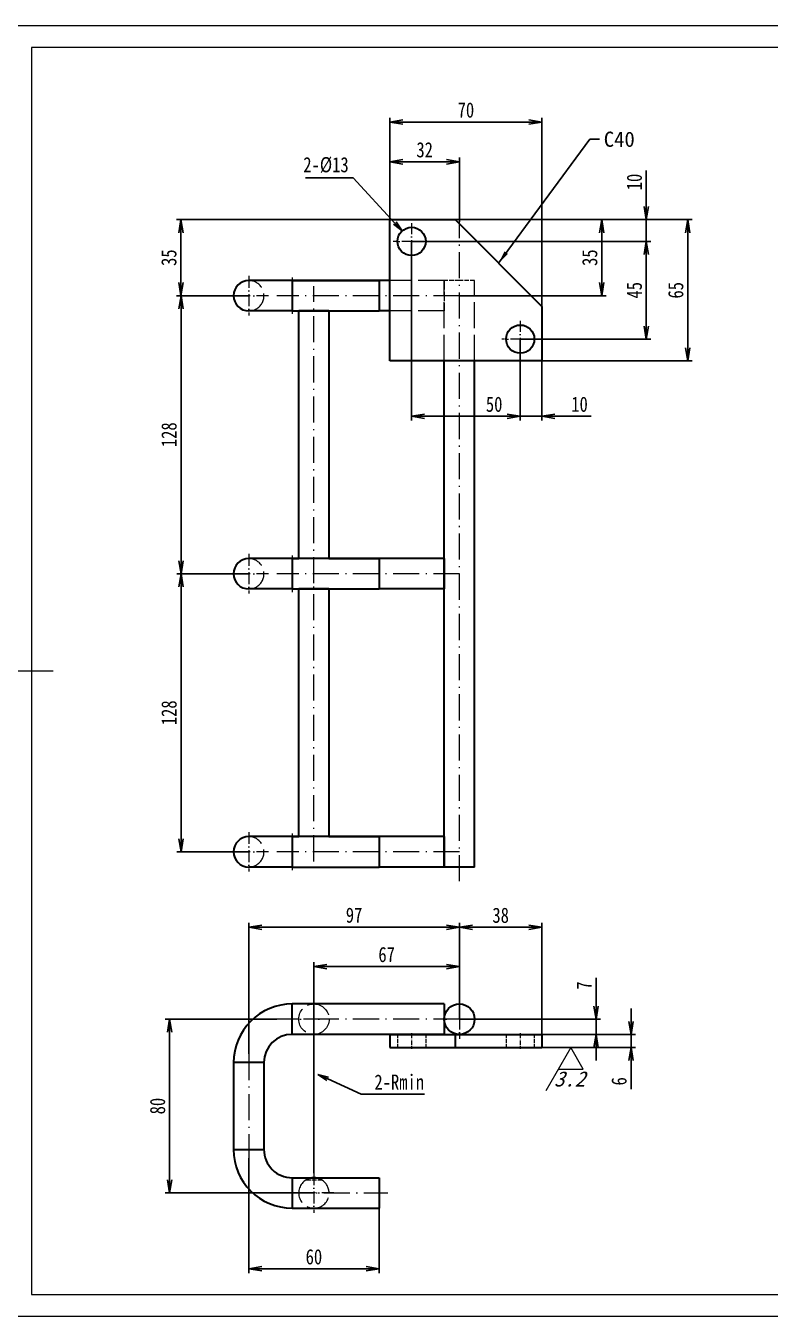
# Model space of a CAD drawing. Header units: millimetres. Extents: x -15766 to 80009, y -9701 to 15159.
# Drawn here: x -12237 to -11894, y 2838 to 3432 of the extents above; entities that cross this region are included whole.
import ezdxf
from ezdxf.enums import TextEntityAlignment as Align

# ---------------------------------------------------------------- set-up
doc = ezdxf.new("R2010")
doc.units = ezdxf.units.MM
for name, pattern in [('CENTER-HOKUTO_1', [16, 13, -1, 1, -1]), ('DASHDOT', [18.5, 12, -3, 0.5, -3]), ('DASHED', [15, 12, -3]), ('HIDDEN-HOKUTO_1', [2, 1, -1])]:
    doc.linetypes.add(name, pattern=pattern)
doc.layers.get('DEFPOINTS').update_dxf_attribs({"lineweight": 18})
for name, color, linetype, lineweight in [('AM_7', 2, 'CENTER-HOKUTO_1', 18), ('AM_HID', 1, 'HIDDEN-HOKUTO_1', 18), ('AM_VIS', 7, 'Continuous', 18), ('CDRAFT0', 7, 'Continuous', 18), ('DIM', 253, 'Continuous', 20), ('title_frame', 7, 'Continuous', 18), ('word_dim', 9, 'Continuous', 18), ('粗实线层_1', 7, 'Continuous', 15)]:
    doc.layers.add(name, color=color, linetype=linetype, lineweight=lineweight)
doc.styles.add('DIM', font='', dxfattribs={"width": 0.8})
doc.styles.get('DIM').set_extended_font_data('NSimSun')
doc.dimstyles.new('1-2', dxfattribs={"dimscale": 2, "dimtxt": 3.5, "dimasz": 3, "dimexe": 1, "dimexo": 0, "dimgap": 1, "dimtad": 1, "dimdsep": 46, "dimtxsty": 'DIM', "dimblk": 'OPEN', "dimcen": 0, "dimdle": 6, "dimclrd": 256, "dimclre": 256, "dimclrt": 3, "dimazin": 2, "dimtfac": 0.707107, "dimtmove": 0, "dimatfit": 3, "dimfxl": 0, "dimfrac": 2, "dimtolj": 1, "dimarcsym": 0})
doc.dimstyles.new('1-2$3', dxfattribs={"dimscale": 2, "dimtxt": 3.5, "dimasz": 2.5, "dimexe": 1, "dimexo": 0.625, "dimgap": 1.2, "dimtad": 1, "dimtih": 1, "dimtoh": 1, "dimdsep": 46, "dimtxsty": 'DIM', "dimblk": 'OPEN', "dimcen": 0, "dimdle": 5, "dimclrd": 256, "dimclre": 256, "dimclrt": 3, "dimazin": 2, "dimtfac": 0.5, "dimtofl": 0, "dimtmove": 0, "dimatfit": 3, "dimfxl": 0, "dimtolj": 1, "dimarcsym": 0})
doc.dimstyles.new('1-2$4', dxfattribs={"dimscale": 2, "dimtxt": 3.5, "dimasz": 2.5, "dimexe": 1, "dimexo": 0.625, "dimgap": 1, "dimtad": 1, "dimtih": 1, "dimtoh": 1, "dimdsep": 46, "dimtxsty": 'DIM', "dimblk": 'OPEN', "dimcen": 0, "dimdle": 5, "dimclrd": 256, "dimclre": 256, "dimclrt": 3, "dimazin": 2, "dimtfac": 0.5, "dimtofl": 0, "dimtmove": 0, "dimatfit": 3, "dimfxl": 0, "dimtolj": 1, "dimarcsym": 0})

# ---------------------------------------------------------------- blocks, each defined once
blk = doc.blocks.new('*X1573')
at = {"layer": 'CDRAFT0'}
for p, q in [((420, 297), (0, 297)), ((0, 0), (420, 0))]:
    blk.add_line(p, q, dxfattribs=at)
at = {"layer": '粗实线层_1'}
for p, q in [((415, 292), (25, 292)), ((25, 292), (25, 5)), ((0, 148.5), (30, 148.5)), ((25, 5), (415, 5))]:
    blk.add_line(p, q, dxfattribs=at)
blk = doc.blocks.new('_OPEN')
at = {"color": 0, "linetype": 'ByBlock', "lineweight": -2}
for p, q in [((-1, 0.166667), (0, 0)), ((-1, -0.166667), (0, 0)), ((0, 0), (-1, 0))]:
    blk.add_line(p, q, dxfattribs=at)
blk = doc.blocks.new('*D1870')
at = {"layer": 'DEFPOINTS', "color": 0, "transparency": 16777216}
for p in [(-11999.23, 2968.2), (-11999.23, 2962.2), (-11958.19, 2962.2)]:
    blk.add_point(p, dxfattribs=at)
at = {"layer": 'word_dim', "linetype": 'Continuous', "lineweight": -2, "transparency": 16777216}
for p, q in [((-11958.19, 2974.2), (-11958.19, 2980.2)), ((-11999.23, 2968.2), (-11956.19, 2968.2)), ((-11958.19, 2968.2), (-11958.19, 2962.2)), ((-11999.23, 2962.2), (-11956.19, 2962.2)), ((-11958.19, 2956.2), (-11958.19, 2943))]:
    blk.add_line(p, q, dxfattribs=at)
at = {"layer": 'word_dim', "lineweight": -2, "transparency": 16777216, "xscale": 6, "yscale": 6, "zscale": 6}
for p, rotation in [((-11958.19, 2968.2), 270), ((-11958.19, 2962.2), 90)]:
    blk.add_blockref('_OPEN', p, dxfattribs=dict(at, rotation=rotation))
at = {"layer": 'word_dim', "color": 3, "transparency": 16777216, "insert": (-11963.69, 2946.6), "char_height": 7, "attachment_point": 5, "rotation": 90, "style": 'DIM'}
blk.add_mtext('\\A1;6', dxfattribs=at)
blk = doc.blocks.new('*D1871')
at = {"layer": 'DEFPOINTS', "color": 0, "transparency": 16777216}
for p in [(-12037.23, 2975.2), (-11974.31, 2975.2), (-11999.23, 2968.2)]:
    blk.add_point(p, dxfattribs=at)
at = {"layer": 'word_dim', "linetype": 'Continuous', "lineweight": -2, "transparency": 16777216}
for p, q in [((-11974.31, 2981.2), (-11974.31, 2994.22)), ((-12037.23, 2975.2), (-11972.31, 2975.2)), ((-11974.31, 2968.2), (-11974.31, 2975.2)), ((-11999.23, 2968.2), (-11972.31, 2968.2)), ((-11974.31, 2962.2), (-11974.31, 2956.2))]:
    blk.add_line(p, q, dxfattribs=at)
at = {"layer": 'word_dim', "lineweight": -2, "transparency": 16777216, "xscale": 6, "yscale": 6, "zscale": 6}
for p, rotation in [((-11974.31, 2975.2), 270), ((-11974.31, 2968.2), 90)]:
    blk.add_blockref('_OPEN', p, dxfattribs=dict(at, rotation=rotation))
at = {"layer": 'word_dim', "color": 3, "transparency": 16777216, "insert": (-11979.81, 2990.71), "char_height": 7, "attachment_point": 5, "rotation": 90, "style": 'DIM'}
blk.add_mtext('\\A1;7', dxfattribs=at)
blk = doc.blocks.new('*D1872')
at = {"layer": 'DEFPOINTS', "color": 0, "transparency": 16777216}
for p in [(-11999.23, 3017.5), (-12037.23, 2975.2), (-11999.23, 2968.2)]:
    blk.add_point(p, dxfattribs=at)
at = {"layer": 'word_dim', "linetype": 'Continuous', "lineweight": -2, "transparency": 16777216}
for p, q in [((-12037.23, 2975.2), (-12037.23, 3019.5)), ((-11999.23, 2968.2), (-11999.23, 3019.5)), ((-12031.23, 3017.5), (-12005.23, 3017.5))]:
    blk.add_line(p, q, dxfattribs=at)
at = {"layer": 'word_dim', "lineweight": -2, "transparency": 16777216, "xscale": 6, "yscale": 6, "zscale": 6, "rotation": 180}
blk.add_blockref('_OPEN', (-12037.23, 3017.5), dxfattribs=at)
at = {"layer": 'word_dim', "lineweight": -2, "transparency": 16777216, "xscale": 6, "yscale": 6, "zscale": 6}
blk.add_blockref('_OPEN', (-11999.23, 3017.5), dxfattribs=at)
at = {"layer": 'word_dim', "color": 3, "transparency": 16777216, "insert": (-12018.23, 3023), "char_height": 7, "attachment_point": 5, "style": 'DIM'}
blk.add_mtext('\\A1;38', dxfattribs=at)
blk = doc.blocks.new('*D1873')
at = {"layer": 'DEFPOINTS', "color": 0, "transparency": 16777216}
for p in [(-12104.23, 2999.42), (-12037.23, 2975.2), (-12104.23, 2904.3)]:
    blk.add_point(p, dxfattribs=at)
at = {"layer": 'word_dim', "linetype": 'Continuous', "lineweight": -2, "transparency": 16777216}
for p, q in [((-12104.23, 2904.3), (-12104.23, 3001.42)), ((-12037.23, 2975.2), (-12037.23, 3001.42)), ((-12043.23, 2999.42), (-12098.23, 2999.42))]:
    blk.add_line(p, q, dxfattribs=at)
at = {"layer": 'word_dim', "lineweight": -2, "transparency": 16777216, "xscale": 6, "yscale": 6, "zscale": 6, "rotation": 180}
blk.add_blockref('_OPEN', (-12104.23, 2999.42), dxfattribs=at)
at = {"layer": 'word_dim', "lineweight": -2, "transparency": 16777216, "xscale": 6, "yscale": 6, "zscale": 6}
blk.add_blockref('_OPEN', (-12037.23, 2999.42), dxfattribs=at)
at = {"layer": 'word_dim', "color": 3, "transparency": 16777216, "insert": (-12070.73, 3004.92), "char_height": 7, "attachment_point": 5, "style": 'DIM'}
blk.add_mtext('\\A1;67', dxfattribs=at)
blk = doc.blocks.new('*D1874')
at = {"layer": 'DEFPOINTS', "color": 0, "transparency": 16777216}
for p in [(-12134.23, 3017.56), (-12037.23, 2982.2), (-12134.23, 2959.2)]:
    blk.add_point(p, dxfattribs=at)
at = {"layer": 'word_dim', "linetype": 'Continuous', "lineweight": -2, "transparency": 16777216}
for p, q in [((-12134.23, 2959.2), (-12134.23, 3019.56)), ((-12043.23, 3017.56), (-12128.23, 3017.56)), ((-12037.23, 2982.2), (-12037.23, 3019.56))]:
    blk.add_line(p, q, dxfattribs=at)
at = {"layer": 'word_dim', "lineweight": -2, "transparency": 16777216, "xscale": 6, "yscale": 6, "zscale": 6, "rotation": 180}
blk.add_blockref('_OPEN', (-12134.23, 3017.56), dxfattribs=at)
at = {"layer": 'word_dim', "lineweight": -2, "transparency": 16777216, "xscale": 6, "yscale": 6, "zscale": 6}
blk.add_blockref('_OPEN', (-12037.23, 3017.56), dxfattribs=at)
at = {"layer": 'word_dim', "color": 3, "transparency": 16777216, "insert": (-12085.73, 3023.06), "char_height": 7, "attachment_point": 5, "style": 'DIM'}
blk.add_mtext('\\A1;97', dxfattribs=at)
blk = doc.blocks.new('*D1875')
at = {"layer": 'DEFPOINTS', "color": 0, "transparency": 16777216}
for p in [(-12121.23, 2975.2), (-12170.7, 2895.2), (-12104.23, 2895.2)]:
    blk.add_point(p, dxfattribs=at)
at = {"layer": 'word_dim', "linetype": 'Continuous', "lineweight": -2, "transparency": 16777216}
for p, q in [((-12121.23, 2975.2), (-12172.7, 2975.2)), ((-12170.7, 2969.2), (-12170.7, 2901.2)), ((-12104.23, 2895.2), (-12172.7, 2895.2))]:
    blk.add_line(p, q, dxfattribs=at)
at = {"layer": 'word_dim', "lineweight": -2, "transparency": 16777216, "xscale": 6, "yscale": 6, "zscale": 6}
for p, rotation in [((-12170.7, 2975.2), 90), ((-12170.7, 2895.2), 270)]:
    blk.add_blockref('_OPEN', p, dxfattribs=dict(at, rotation=rotation))
at = {"layer": 'word_dim', "color": 3, "transparency": 16777216, "insert": (-12176.2, 2935.2), "char_height": 7, "attachment_point": 5, "rotation": 90, "style": 'DIM'}
blk.add_mtext('\\A1;80', dxfattribs=at)
blk = doc.blocks.new('*D1876')
at = {"layer": 'DEFPOINTS', "color": 0, "transparency": 16777216}
for p in [(-12134.23, 2911.2), (-12074.23, 2895.2), (-12134.23, 2860.3)]:
    blk.add_point(p, dxfattribs=at)
at = {"layer": 'word_dim', "linetype": 'Continuous', "lineweight": -2, "transparency": 16777216}
for p, q in [((-12134.23, 2911.2), (-12134.23, 2858.3)), ((-12074.23, 2895.2), (-12074.23, 2858.3)), ((-12080.23, 2860.3), (-12128.23, 2860.3))]:
    blk.add_line(p, q, dxfattribs=at)
at = {"layer": 'word_dim', "lineweight": -2, "transparency": 16777216, "xscale": 6, "yscale": 6, "zscale": 6, "rotation": 180}
blk.add_blockref('_OPEN', (-12134.23, 2860.3), dxfattribs=at)
at = {"layer": 'word_dim', "lineweight": -2, "transparency": 16777216, "xscale": 6, "yscale": 6, "zscale": 6}
blk.add_blockref('_OPEN', (-12074.23, 2860.3), dxfattribs=at)
at = {"layer": 'word_dim', "color": 3, "transparency": 16777216, "insert": (-12104.23, 2865.8), "char_height": 7, "attachment_point": 5, "style": 'DIM'}
blk.add_mtext('\\A1;60', dxfattribs=at)
blk = doc.blocks.new('*D1877')
at = {"layer": 'DEFPOINTS', "color": 0, "transparency": 16777216}
for p in [(-12114.23, 2955.2), (-12102.41, 2949.81)]:
    blk.add_point(p, dxfattribs=at)
at = {"layer": 'word_dim', "linetype": 'Continuous', "lineweight": -2, "transparency": 16777216}
for p, q in [((-12082.51, 2940.74), (-12097.86, 2947.74)), ((-12053.33, 2940.74), (-12082.51, 2940.74))]:
    blk.add_line(p, q, dxfattribs=at)
at = {"layer": 'word_dim', "lineweight": -2, "transparency": 16777216, "xscale": 5, "yscale": 5, "zscale": 5, "rotation": 155.4894292306778}
blk.add_blockref('_OPEN', (-12102.41, 2949.81), dxfattribs=at)
at = {"layer": 'word_dim', "color": 3, "transparency": 16777216, "insert": (-12064.95, 2946.24), "char_height": 7, "attachment_point": 5, "style": 'DIM'}
blk.add_mtext('\\A1;2-Rmin', dxfattribs=at)
blk = doc.blocks.new('*D1878')
at = {"layer": 'DEFPOINTS', "color": 0, "transparency": 16777216}
for p in [(-12165.49, 3343.25), (-12069.23, 3343.25), (-12134.23, 3308.25)]:
    blk.add_point(p, dxfattribs=at)
at = {"layer": 'word_dim', "linetype": 'Continuous', "lineweight": -2, "transparency": 16777216}
for p, q in [((-12069.23, 3343.25), (-12167.49, 3343.25)), ((-12165.49, 3314.25), (-12165.49, 3337.25)), ((-12134.23, 3308.25), (-12167.49, 3308.25))]:
    blk.add_line(p, q, dxfattribs=at)
at = {"layer": 'word_dim', "lineweight": -2, "transparency": 16777216, "xscale": 6, "yscale": 6, "zscale": 6}
for p, rotation in [((-12165.49, 3343.25), 90), ((-12165.49, 3308.25), 270)]:
    blk.add_blockref('_OPEN', p, dxfattribs=dict(at, rotation=rotation))
at = {"layer": 'word_dim', "color": 3, "transparency": 16777216, "insert": (-12170.99, 3325.75), "char_height": 7, "attachment_point": 5, "rotation": 90, "style": 'DIM'}
blk.add_mtext('\\A1;35', dxfattribs=at)
blk = doc.blocks.new('*D1879')
at = {"layer": 'DEFPOINTS', "color": 0, "transparency": 16777216}
for p in [(-12134.23, 3308.25), (-12165.43, 3180.25), (-12134.23, 3180.25)]:
    blk.add_point(p, dxfattribs=at)
at = {"layer": 'word_dim', "linetype": 'Continuous', "lineweight": -2, "transparency": 16777216}
for p, q in [((-12134.23, 3308.25), (-12167.43, 3308.25)), ((-12165.43, 3302.25), (-12165.43, 3186.25)), ((-12134.23, 3180.25), (-12167.43, 3180.25))]:
    blk.add_line(p, q, dxfattribs=at)
at = {"layer": 'word_dim', "lineweight": -2, "transparency": 16777216, "xscale": 6, "yscale": 6, "zscale": 6}
for p, rotation in [((-12165.43, 3308.25), 90), ((-12165.43, 3180.25), 270)]:
    blk.add_blockref('_OPEN', p, dxfattribs=dict(at, rotation=rotation))
at = {"layer": 'word_dim', "color": 3, "transparency": 16777216, "insert": (-12170.93, 3244.25), "char_height": 7, "attachment_point": 5, "rotation": 90, "style": 'DIM'}
blk.add_mtext('\\A1;128', dxfattribs=at)
blk = doc.blocks.new('*D1880')
at = {"layer": 'DEFPOINTS', "color": 0, "transparency": 16777216}
for p in [(-12134.23, 3180.25), (-12165.43, 3052.25), (-12134.23, 3052.25)]:
    blk.add_point(p, dxfattribs=at)
at = {"layer": 'word_dim', "linetype": 'Continuous', "lineweight": -2, "transparency": 16777216}
for p, q in [((-12134.23, 3180.25), (-12167.43, 3180.25)), ((-12165.43, 3174.25), (-12165.43, 3058.25)), ((-12134.23, 3052.25), (-12167.43, 3052.25))]:
    blk.add_line(p, q, dxfattribs=at)
at = {"layer": 'word_dim', "lineweight": -2, "transparency": 16777216, "xscale": 6, "yscale": 6, "zscale": 6}
for p, rotation in [((-12165.43, 3180.25), 90), ((-12165.43, 3052.25), 270)]:
    blk.add_blockref('_OPEN', p, dxfattribs=dict(at, rotation=rotation))
at = {"layer": 'word_dim', "color": 3, "transparency": 16777216, "insert": (-12170.93, 3116.25), "char_height": 7, "attachment_point": 5, "rotation": 90, "style": 'DIM'}
blk.add_mtext('\\A1;128', dxfattribs=at)
blk = doc.blocks.new('*D1881')
at = {"layer": 'DEFPOINTS', "color": 0, "transparency": 16777216}
for p in [(-12039.23, 3343.25), (-11971.68, 3343.25), (-12037.23, 3308.25)]:
    blk.add_point(p, dxfattribs=at)
at = {"layer": 'word_dim', "linetype": 'Continuous', "lineweight": -2, "transparency": 16777216}
for p, q in [((-12039.23, 3343.25), (-11969.68, 3343.25)), ((-11971.68, 3314.25), (-11971.68, 3337.25)), ((-12037.23, 3308.25), (-11969.68, 3308.25))]:
    blk.add_line(p, q, dxfattribs=at)
at = {"layer": 'word_dim', "lineweight": -2, "transparency": 16777216, "xscale": 6, "yscale": 6, "zscale": 6}
for p, rotation in [((-11971.68, 3343.25), 90), ((-11971.68, 3308.25), 270)]:
    blk.add_blockref('_OPEN', p, dxfattribs=dict(at, rotation=rotation))
at = {"layer": 'word_dim', "color": 3, "transparency": 16777216, "insert": (-11977.18, 3325.75), "char_height": 7, "attachment_point": 5, "rotation": 90, "style": 'DIM'}
blk.add_mtext('\\A1;35', dxfattribs=at)
blk = doc.blocks.new('*D1882')
at = {"layer": 'DEFPOINTS', "color": 0, "transparency": 16777216}
for p in [(-12039.23, 3343.25), (-11932.08, 3343.25), (-11999.23, 3278.25)]:
    blk.add_point(p, dxfattribs=at)
at = {"layer": 'word_dim', "linetype": 'Continuous', "lineweight": -2, "transparency": 16777216}
for p, q in [((-12039.23, 3343.25), (-11930.08, 3343.25)), ((-11932.08, 3284.25), (-11932.08, 3337.25)), ((-11999.23, 3278.25), (-11930.08, 3278.25))]:
    blk.add_line(p, q, dxfattribs=at)
at = {"layer": 'word_dim', "lineweight": -2, "transparency": 16777216, "xscale": 6, "yscale": 6, "zscale": 6}
for p, rotation in [((-11932.08, 3343.25), 90), ((-11932.08, 3278.25), 270)]:
    blk.add_blockref('_OPEN', p, dxfattribs=dict(at, rotation=rotation))
at = {"layer": 'word_dim', "color": 3, "transparency": 16777216, "insert": (-11937.58, 3310.75), "char_height": 7, "attachment_point": 5, "rotation": 90, "style": 'DIM'}
blk.add_mtext('\\A1;65', dxfattribs=at)
blk = doc.blocks.new('*D1883')
at = {"layer": 'DEFPOINTS', "color": 0, "transparency": 16777216}
for p in [(-12069.23, 3369.87), (-12069.23, 3343.25), (-12037.23, 3342.25)]:
    blk.add_point(p, dxfattribs=at)
at = {"layer": 'word_dim', "linetype": 'Continuous', "lineweight": -2, "transparency": 16777216}
for p, q in [((-12069.23, 3343.25), (-12069.23, 3371.87)), ((-12043.23, 3369.87), (-12063.23, 3369.87)), ((-12037.23, 3342.25), (-12037.23, 3371.87))]:
    blk.add_line(p, q, dxfattribs=at)
at = {"layer": 'word_dim', "lineweight": -2, "transparency": 16777216, "xscale": 6, "yscale": 6, "zscale": 6, "rotation": 180}
blk.add_blockref('_OPEN', (-12069.23, 3369.87), dxfattribs=at)
at = {"layer": 'word_dim', "lineweight": -2, "transparency": 16777216, "xscale": 6, "yscale": 6, "zscale": 6}
blk.add_blockref('_OPEN', (-12037.23, 3369.87), dxfattribs=at)
at = {"layer": 'word_dim', "color": 3, "transparency": 16777216, "insert": (-12053.23, 3375.37), "char_height": 7, "attachment_point": 5, "style": 'DIM'}
blk.add_mtext('\\A1;32', dxfattribs=at)
blk = doc.blocks.new('*D1884')
at = {"layer": 'DEFPOINTS', "color": 0, "transparency": 16777216}
for p in [(-12069.23, 3388.18), (-12069.23, 3343.25), (-11999.23, 3303.25)]:
    blk.add_point(p, dxfattribs=at)
at = {"layer": 'word_dim', "linetype": 'Continuous', "lineweight": -2, "transparency": 16777216}
for p, q in [((-12069.23, 3343.25), (-12069.23, 3390.18)), ((-12005.23, 3388.18), (-12063.23, 3388.18)), ((-11999.23, 3303.25), (-11999.23, 3390.18))]:
    blk.add_line(p, q, dxfattribs=at)
at = {"layer": 'word_dim', "lineweight": -2, "transparency": 16777216, "xscale": 6, "yscale": 6, "zscale": 6, "rotation": 180}
blk.add_blockref('_OPEN', (-12069.23, 3388.18), dxfattribs=at)
at = {"layer": 'word_dim', "lineweight": -2, "transparency": 16777216, "xscale": 6, "yscale": 6, "zscale": 6}
blk.add_blockref('_OPEN', (-11999.23, 3388.18), dxfattribs=at)
at = {"layer": 'word_dim', "color": 3, "transparency": 16777216, "insert": (-12034.23, 3393.68), "char_height": 7, "attachment_point": 5, "style": 'DIM'}
blk.add_mtext('\\A1;70', dxfattribs=at)
blk = doc.blocks.new('*D1885')
at = {"layer": 'DEFPOINTS', "color": 0, "transparency": 16777216}
for p in [(-12039.23, 3343.25), (-11951.15, 3343.25), (-12059.23, 3333.25)]:
    blk.add_point(p, dxfattribs=at)
at = {"layer": 'word_dim', "linetype": 'Continuous', "lineweight": -2, "transparency": 16777216}
for p, q in [((-11951.15, 3349.25), (-11951.15, 3365.91)), ((-12039.23, 3343.25), (-11949.15, 3343.25)), ((-11951.15, 3333.25), (-11951.15, 3343.25)), ((-12059.23, 3333.25), (-11949.15, 3333.25)), ((-11951.15, 3327.25), (-11951.15, 3321.25))]:
    blk.add_line(p, q, dxfattribs=at)
at = {"layer": 'word_dim', "lineweight": -2, "transparency": 16777216, "xscale": 6, "yscale": 6, "zscale": 6}
for p, rotation in [((-11951.15, 3343.25), 270), ((-11951.15, 3333.25), 90)]:
    blk.add_blockref('_OPEN', p, dxfattribs=dict(at, rotation=rotation))
at = {"layer": 'word_dim', "color": 3, "transparency": 16777216, "insert": (-11956.65, 3360.58), "char_height": 7, "attachment_point": 5, "rotation": 90, "style": 'DIM'}
blk.add_mtext('\\A1;10', dxfattribs=at)
blk = doc.blocks.new('*D1886')
at = {"layer": 'DEFPOINTS', "color": 0, "transparency": 16777216}
for p in [(-12059.23, 3333.25), (-12009.23, 3288.25), (-11951.15, 3288.25)]:
    blk.add_point(p, dxfattribs=at)
at = {"layer": 'word_dim', "linetype": 'Continuous', "lineweight": -2, "transparency": 16777216}
for p, q in [((-12059.23, 3333.25), (-11949.15, 3333.25)), ((-11951.15, 3327.25), (-11951.15, 3294.25)), ((-12009.23, 3288.25), (-11949.15, 3288.25))]:
    blk.add_line(p, q, dxfattribs=at)
at = {"layer": 'word_dim', "lineweight": -2, "transparency": 16777216, "xscale": 6, "yscale": 6, "zscale": 6}
for p, rotation in [((-11951.15, 3333.25), 90), ((-11951.15, 3288.25), 270)]:
    blk.add_blockref('_OPEN', p, dxfattribs=dict(at, rotation=rotation))
at = {"layer": 'word_dim', "color": 3, "transparency": 16777216, "insert": (-11956.65, 3310.75), "char_height": 7, "attachment_point": 5, "rotation": 90, "style": 'DIM'}
blk.add_mtext('\\A1;45', dxfattribs=at)
blk = doc.blocks.new('*D1887')
at = {"layer": 'DEFPOINTS', "color": 0, "transparency": 16777216}
for p in [(-12009.23, 3288.25), (-11999.23, 3278.25), (-11999.23, 3252.74)]:
    blk.add_point(p, dxfattribs=at)
at = {"layer": 'word_dim', "linetype": 'Continuous', "lineweight": -2, "transparency": 16777216}
for p, q in [((-12009.23, 3288.25), (-12009.23, 3250.74)), ((-11999.23, 3278.25), (-11999.23, 3250.74)), ((-12015.23, 3252.74), (-12021.23, 3252.74)), ((-12009.23, 3252.74), (-11999.23, 3252.74)), ((-11993.23, 3252.74), (-11976.58, 3252.74))]:
    blk.add_line(p, q, dxfattribs=at)
at = {"layer": 'word_dim', "lineweight": -2, "transparency": 16777216, "xscale": 6, "yscale": 6, "zscale": 6}
blk.add_blockref('_OPEN', (-12009.23, 3252.74), dxfattribs=at)
at = {"layer": 'word_dim', "lineweight": -2, "transparency": 16777216, "xscale": 6, "yscale": 6, "zscale": 6, "rotation": 180}
blk.add_blockref('_OPEN', (-11999.23, 3252.74), dxfattribs=at)
at = {"layer": 'word_dim', "color": 3, "transparency": 16777216, "insert": (-11981.91, 3258.24), "char_height": 7, "attachment_point": 5, "style": 'DIM'}
blk.add_mtext('\\A1;10', dxfattribs=at)
blk = doc.blocks.new('*D1888')
at = {"layer": 'DEFPOINTS', "color": 0, "transparency": 16777216}
for p in [(-12059.23, 3333.25), (-12009.23, 3288.25), (-12059.23, 3252.74)]:
    blk.add_point(p, dxfattribs=at)
at = {"layer": 'word_dim', "linetype": 'Continuous', "lineweight": -2, "transparency": 16777216}
for p, q in [((-12059.23, 3333.25), (-12059.23, 3250.74)), ((-12009.23, 3288.25), (-12009.23, 3250.74)), ((-12015.23, 3252.74), (-12053.23, 3252.74))]:
    blk.add_line(p, q, dxfattribs=at)
at = {"layer": 'word_dim', "lineweight": -2, "transparency": 16777216, "xscale": 6, "yscale": 6, "zscale": 6, "rotation": 180}
blk.add_blockref('_OPEN', (-12059.23, 3252.74), dxfattribs=at)
at = {"layer": 'word_dim', "lineweight": -2, "transparency": 16777216, "xscale": 6, "yscale": 6, "zscale": 6}
blk.add_blockref('_OPEN', (-12009.23, 3252.74), dxfattribs=at)
at = {"layer": 'word_dim', "color": 3, "transparency": 16777216, "insert": (-12021.23, 3258.24), "char_height": 7, "attachment_point": 5, "style": 'DIM'}
blk.add_mtext('\\A1;50', dxfattribs=at)
blk = doc.blocks.new('*D1889')
at = {"layer": 'DEFPOINTS', "color": 0, "transparency": 16777216}
for p in [(-12063.64, 3338.03), (-12054.83, 3328.47)]:
    blk.add_point(p, dxfattribs=at)
at = {"layer": 'word_dim', "linetype": 'Continuous', "lineweight": -2, "transparency": 16777216}
for p, q in [((-12108.17, 3362.5), (-12086.19, 3362.5)), ((-12086.19, 3362.5), (-12067.03, 3341.71))]:
    blk.add_line(p, q, dxfattribs=at)
at = {"layer": 'word_dim', "lineweight": -2, "transparency": 16777216, "xscale": 5, "yscale": 5, "zscale": 5, "rotation": 312.6681327434044}
blk.add_blockref('_OPEN', (-12063.64, 3338.03), dxfattribs=at)
at = {"layer": 'word_dim', "color": 3, "transparency": 16777216, "insert": (-12098.67, 3368.4), "char_height": 7, "attachment_point": 5, "style": 'DIM'}
blk.add_mtext('\\A1;2-%%c13', dxfattribs=at)
blk = doc.blocks.new('FINISHER_BL')
at = {"layer": 'DIM'}
for p, q in [((0, 0), (-5.77, -10)), ((2.89, -5), (0, 0)), ((-2.89, -5), (2.89, -5))]:
    blk.add_line(p, q, dxfattribs=at)
at = {"layer": 'DIM', "color": 2, "style": 'DIM', "oblique": 20}
blk.add_attdef('0.0', text='', height=3.5, dxfattribs=at).set_placement((-3.89, -5.5), align=Align.TOP_LEFT)

msp = doc.modelspace()

# ---------------------------------------------------------------- linework, layer by layer
at = {"layer": 'AM_7', "color": 2, "linetype": 'DASHDOT', "lineweight": 13, "ltscale": 0.422501}
for p, q in [((-12059.234, 3341.70086), (-12059.234, 3324.80084)), ((-12009.234, 3296.70086), (-12009.234, 3279.80084))]:
    msp.add_line(p, q, dxfattribs=at)
at = {"layer": 'AM_7', "color": 2, "linetype": 'DASHDOT', "lineweight": 13}
for p, q in [((-12037.234, 3038.7505), (-12037.234, 3342.25085)), ((-12104.234, 3175.85083), (-12104.234, 3312.65087)), ((-12037.234, 3308.25085), (-12121.234, 3308.25085)), ((-12104.234, 3047.85083), (-12104.234, 3184.65087)), ((-12037.234, 3180.25085), (-12121.23449, 3180.25085)), ((-12037.234, 3052.25085), (-12121.23449, 3052.25085)), ((-12037.234, 2975.20408), (-12121.23449, 2975.20408)), ((-12134.234, 2959.20415), (-12134.234, 2911.20353)), ((-12118.234, 2895.20408), (-12070.234, 2895.20408))]:
    msp.add_line(p, q, dxfattribs=at)
at = {"layer": 'AM_7', "color": 2, "linetype": 'DASHDOT', "lineweight": 13, "ltscale": 0.42251}
for p, q in [((-12050.7838, 3333.25085), (-12067.6842, 3333.25085)), ((-12000.7838, 3288.25085), (-12017.6842, 3288.25085))]:
    msp.add_line(p, q, dxfattribs=at)
at = {"layer": 'AM_7', "color": 2, "linetype": 'DASHDOT', "lineweight": 13, "ltscale": 0.454999}
for p, q in [((-12134.234, 3317.35083), (-12134.234, 3299.15087)), ((-12134.234, 3189.35083), (-12134.234, 3171.15087)), ((-12134.234, 3061.35083), (-12134.234, 3043.15087)), ((-12104.234, 2984.30406), (-12104.234, 2966.10411)), ((-12037.234, 2984.30406), (-12037.234, 2966.10411)), ((-12104.234, 2904.30406), (-12104.234, 2886.10411))]:
    msp.add_line(p, q, dxfattribs=at)
at = {"layer": 'AM_7', "color": 2, "linetype": 'DASHDOT', "lineweight": 13, "ltscale": 0.420015}
msp.add_line((-12114.234, 3316.65087), (-12114.234, 3299.85028), dxfattribs=at)
at = {"layer": 'AM_7', "color": 2, "linetype": 'DASHDOT', "lineweight": 13, "ltscale": 0.455005}
for p, q in [((-12125.1339, 3308.25085), (-12143.3341, 3308.25085)), ((-12125.1339, 3180.25085), (-12143.3341, 3180.25085)), ((-12125.1339, 3052.25085), (-12143.3341, 3052.25085)), ((-12095.1339, 2975.20408), (-12113.3341, 2975.20408)), ((-12028.1339, 2975.20408), (-12046.3341, 2975.20408)), ((-12095.1339, 2895.20408), (-12113.3341, 2895.20408))]:
    msp.add_line(p, q, dxfattribs=at)
at = {"layer": 'AM_7', "color": 2, "linetype": 'DASHDOT', "lineweight": 13, "ltscale": 0.420013}
for p, q in [((-12114.234, 3188.65087), (-12114.234, 3171.85034)), ((-12114.234, 3060.65087), (-12114.234, 3043.85034))]:
    msp.add_line(p, q, dxfattribs=at)
at = {"layer": 'AM_7', "color": 2, "linetype": 'DASHDOT', "lineweight": 13, "ltscale": 0.180014}
for p, q in [((-12059.234, 2968.80412), (-12059.234, 2961.60356)), ((-12009.234, 2968.80412), (-12009.234, 2961.60356))]:
    msp.add_line(p, q, dxfattribs=at)
at = {"layer": 'AM_HID', "color": 1, "linetype": 'DASHED', "lineweight": 13, "ltscale": 0.175}
for p, q in [((-12114.234, 3308.25085), (-12114.234, 3315.25085)), ((-12114.234, 3308.25085), (-12114.234, 3315.25085)), ((-12114.234, 3315.25085), (-12114.234, 3308.25085)), ((-12037.234, 3315.25085), (-12044.234, 3315.25085)), ((-12030.234, 3315.25085), (-12037.234, 3315.25085)), ((-12114.234, 3301.25085), (-12114.234, 3308.25085)), ((-12114.234, 3301.25085), (-12114.234, 3308.25085)), ((-12114.234, 3308.25085), (-12114.234, 3301.25085)), ((-12114.234, 3180.25085), (-12114.234, 3187.25085)), ((-12114.234, 3180.25085), (-12114.234, 3187.25085)), ((-12114.234, 3187.25085), (-12114.234, 3180.25085)), ((-12114.234, 3173.25085), (-12114.234, 3180.25085)), ((-12114.234, 3173.25085), (-12114.234, 3180.25085)), ((-12114.234, 3180.25085), (-12114.234, 3173.25085)), ((-12114.234, 3059.25085), (-12114.234, 3052.25085)), ((-12114.234, 3059.25085), (-12114.234, 3052.25085)), ((-12114.234, 3059.25085), (-12114.234, 3052.25085)), ((-12114.234, 3052.25085), (-12114.234, 3045.25085)), ((-12114.234, 3052.25085), (-12114.234, 3045.25085)), ((-12114.234, 3052.25085), (-12114.234, 3045.25085)), ((-12114.234, 2982.20408), (-12114.234, 2975.20408)), ((-12114.234, 2982.20408), (-12114.234, 2975.20408)), ((-12114.234, 2975.20408), (-12114.234, 2982.20408)), ((-12114.234, 2975.20408), (-12114.234, 2982.20408)), ((-12114.234, 2975.20408), (-12114.234, 2982.20408)), ((-12114.234, 2975.20408), (-12114.234, 2968.20408)), ((-12114.234, 2975.20408), (-12114.234, 2968.20408)), ((-12114.234, 2968.20408), (-12114.234, 2975.20408)), ((-12114.234, 2968.20408), (-12114.234, 2975.20408)), ((-12114.234, 2968.20408), (-12114.234, 2975.20408)), ((-12134.234, 2955.20408), (-12141.234, 2955.20408)), ((-12134.234, 2955.20408), (-12141.234, 2955.20408)), ((-12134.234, 2955.20408), (-12141.234, 2955.20408)), ((-12134.234, 2955.20408), (-12141.234, 2955.20408)), ((-12134.234, 2955.20408), (-12141.234, 2955.20408)), ((-12127.234, 2955.20408), (-12134.234, 2955.20408)), ((-12127.234, 2955.20408), (-12134.234, 2955.20408)), ((-12127.234, 2955.20408), (-12134.234, 2955.20408)), ((-12127.234, 2955.20408), (-12134.234, 2955.20408)), ((-12127.234, 2955.20408), (-12134.234, 2955.20408)), ((-12141.234, 2915.20408), (-12134.234, 2915.20408)), ((-12141.234, 2915.20408), (-12134.234, 2915.20408)), ((-12141.234, 2915.20408), (-12134.234, 2915.20408)), ((-12141.234, 2915.20408), (-12134.234, 2915.20408)), ((-12141.234, 2915.20408), (-12134.234, 2915.20408)), ((-12134.234, 2915.20408), (-12127.234, 2915.20408)), ((-12134.234, 2915.20408), (-12127.234, 2915.20408)), ((-12134.234, 2915.20408), (-12127.234, 2915.20408)), ((-12134.234, 2915.20408), (-12127.234, 2915.20408)), ((-12134.234, 2915.20408), (-12127.234, 2915.20408)), ((-12114.234, 2902.20408), (-12114.234, 2895.20408)), ((-12114.234, 2902.20408), (-12114.234, 2895.20408)), ((-12114.234, 2902.20408), (-12114.234, 2895.20408)), ((-12114.234, 2902.20408), (-12114.234, 2895.20408)), ((-12114.234, 2902.20408), (-12114.234, 2895.20408)), ((-12114.234, 2895.20408), (-12114.234, 2888.20408)), ((-12114.234, 2895.20408), (-12114.234, 2888.20408)), ((-12114.234, 2895.20408), (-12114.234, 2888.20408)), ((-12114.234, 2895.20408), (-12114.234, 2888.20408)), ((-12114.234, 2895.20408), (-12114.234, 2888.20408))]:
    msp.add_line(p, q, dxfattribs=at)
at = {"layer": 'AM_HID', "color": 1, "linetype": 'DASHED', "lineweight": 13}
for p, q in [((-12044.234, 3315.25085), (-12069.234, 3315.25085)), ((-12044.234, 3278.25085), (-12044.234, 3315.25085)), ((-12030.234, 3278.25085), (-12030.234, 3315.25085)), ((-12114.234, 3301.25085), (-12134.234, 3301.25085)), ((-12111.234, 3187.25085), (-12111.234, 3301.25085)), ((-12074.234, 3301.25085), (-12097.234, 3301.25085)), ((-12044.234, 3301.25085), (-12069.234, 3301.25085)), ((-12114.234, 3173.25085), (-12134.234, 3173.25085)), ((-12111.234, 3059.25085), (-12111.234, 3173.25085)), ((-12074.234, 3173.25085), (-12097.234, 3173.25085)), ((-12114.234, 3045.25085), (-12134.234, 3045.25085)), ((-12074.234, 3045.25085), (-12114.234, 3045.25085)), ((-12044.234, 2968.20408), (-12114.234, 2968.20408)), ((-12044.234, 2968.20408), (-12114.234, 2968.20408)), ((-12127.234, 2955.20408), (-12127.234, 2915.20408)), ((-12127.234, 2955.20408), (-12127.234, 2915.20408)), ((-12114.234, 2888.20408), (-12074.234, 2888.20408)), ((-12114.234, 2888.20408), (-12074.234, 2888.20408))]:
    msp.add_line(p, q, dxfattribs=at)
at = {"layer": 'AM_HID', "color": 1, "linetype": 'DASHED', "lineweight": 13, "ltscale": 0.35}
for p, q in [((-12044.234, 3315.25085), (-12044.234, 3301.25085)), ((-12097.234, 3301.25085), (-12111.234, 3301.25085)), ((-12097.234, 3187.25085), (-12111.234, 3187.25085)), ((-12097.234, 3173.25085), (-12111.234, 3173.25085)), ((-12097.234, 3059.25085), (-12111.234, 3059.25085))]:
    msp.add_line(p, q, dxfattribs=at)
at = {"layer": 'AM_HID', "color": 1, "linetype": 'DASHED', "lineweight": 13, "ltscale": 0.075}
for p, q in [((-12111.234, 3301.25085), (-12114.234, 3301.25085)), ((-12111.234, 3173.25085), (-12114.234, 3173.25085))]:
    msp.add_line(p, q, dxfattribs=at)
at = {"layer": 'AM_HID', "color": 1, "linetype": 'DASHED', "lineweight": 13, "ltscale": 0.001794}
for p, q in [((-12111.16222, 3301.25085), (-12111.234, 3301.25085)), ((-12097.234, 3301.25085), (-12097.30578, 3301.25085)), ((-12111.16222, 3173.25085), (-12111.234, 3173.25085)), ((-12097.234, 3173.25085), (-12097.30578, 3173.25085))]:
    msp.add_line(p, q, dxfattribs=at)
at = {"layer": 'AM_HID', "color": 1, "linetype": 'DASHED', "lineweight": 13, "ltscale": 0.346411}
for p, q in [((-12111.16222, 3187.25085), (-12097.30578, 3187.25085)), ((-12111.16222, 3059.25085), (-12097.30578, 3059.25085))]:
    msp.add_line(p, q, dxfattribs=at)
at = {"layer": 'AM_HID', "color": 1, "linetype": 'DASHED', "lineweight": 13, "ltscale": 0.15}
for p, q in [((-12065.734, 2968.20408), (-12065.734, 2962.20408)), ((-12052.734, 2968.20408), (-12052.734, 2962.20408)), ((-12015.734, 2968.20408), (-12015.734, 2962.20408)), ((-12002.734, 2968.20408), (-12002.734, 2962.20408))]:
    msp.add_line(p, q, dxfattribs=at)
at = {"layer": 'AM_HID', "color": 1, "linetype": 'DASHED', "lineweight": 13, "ltscale": 0.180273}
msp.add_line((-12107.83947, 2901.20408), (-12100.62853, 2901.20408), dxfattribs=at)
at = {"layer": 'AM_HID', "color": 1, "linetype": 'DASHED', "lineweight": 13, "ltscale": 0.180261}
msp.add_line((-12107.83898, 2901.20408), (-12100.62853, 2901.20408), dxfattribs=at)
at = {"layer": 'AM_HID', "color": 1, "linetype": 'DASHED', "lineweight": 13}
msp.add_circle((-12104.234, 2975.20408), 7, dxfattribs=at)
for centre, radius, start, end in [((-12134.234, 3308.25085), 7, 269.9999975, 90.0000025), ((-12134.234, 3180.25085), 7, 269.9999975, 90.0000025), ((-12134.234, 3052.25085), 7, 269.9999975, 90.0000025), ((-12114.234, 2955.20408), 13, 90.0000025, 179.99999499), ((-12114.234, 2955.20408), 13, 90.0000025, 179.99999499), ((-12114.234, 2915.20408), 27, 180.00000501, 269.9999975), ((-12114.234, 2915.20408), 27, 180.00000501, 269.9999975), ((-12114.234, 2915.20408), 13, 179.99999499, 269.9999975), ((-12114.234, 2915.20408), 13, 179.99999499, 269.9999975), ((-12104.234, 2895.20408), 7, 121.00279805, 0.00000007), ((-12104.234, 2895.20408), 7, 0, 58.99720013)]:
    msp.add_arc(centre, radius, start, end, dxfattribs=at)
at = {"layer": 'AM_VIS', "color": 7, "lineweight": 35}
for p, q in [((-12069.234, 3343.25085), (-12039.234, 3343.25085)), ((-12069.234, 3278.25085), (-12069.234, 3343.25085)), ((-12039.234, 3343.25085), (-11999.234, 3303.25085)), ((-12114.234, 3315.25085), (-12134.234, 3315.25085)), ((-12114.234, 3315.25085), (-12134.234, 3315.25085)), ((-12069.234, 3315.25085), (-12114.234, 3315.25085)), ((-12114.234, 3315.25085), (-12074.234, 3315.25085)), ((-11999.234, 3303.25085), (-11999.234, 3278.25085)), ((-12114.234, 3301.25085), (-12134.234, 3301.25085)), ((-12111.234, 3187.25085), (-12111.234, 3301.25085)), ((-12097.30578, 3301.25085), (-12074.234, 3301.25085)), ((-12097.234, 3187.25085), (-12097.234, 3301.25085)), ((-12097.234, 3187.25085), (-12097.234, 3301.25085)), ((-11999.234, 3278.25085), (-12069.234, 3278.25085)), ((-12044.234, 3045.25085), (-12044.234, 3278.25085)), ((-12030.234, 3045.25085), (-12030.234, 3278.25085)), ((-12114.234, 3187.25085), (-12134.234, 3187.25085)), ((-12114.234, 3187.25085), (-12134.234, 3187.25085)), ((-12097.30578, 3187.25085), (-12074.234, 3187.25085)), ((-12044.234, 3187.25085), (-12097.234, 3187.25085)), ((-12114.234, 3173.25085), (-12134.234, 3173.25085)), ((-12111.234, 3059.25085), (-12111.234, 3173.25085)), ((-12097.30578, 3173.25085), (-12074.234, 3173.25085)), ((-12097.234, 3059.25085), (-12097.234, 3173.25085)), ((-12097.234, 3059.25085), (-12097.234, 3173.25085)), ((-12044.234, 3173.25085), (-12074.234, 3173.25085)), ((-12114.234, 3059.25085), (-12134.234, 3059.25085)), ((-12114.234, 3059.25085), (-12134.234, 3059.25085)), ((-12097.30578, 3059.25085), (-12074.234, 3059.25085)), ((-12044.234, 3059.25085), (-12097.234, 3059.25085)), ((-12114.234, 3045.25085), (-12134.234, 3045.25085)), ((-12114.234, 3045.25085), (-12074.234, 3045.25085)), ((-12044.234, 3045.25085), (-12074.234, 3045.25085)), ((-12044.234, 2982.20408), (-12114.234, 2982.20408)), ((-12044.234, 2982.20408), (-12114.234, 2982.20408)), ((-12044.234, 2982.20408), (-12114.234, 2982.20408)), ((-12044.234, 2968.20408), (-12114.234, 2968.20408)), ((-12069.234, 2968.20408), (-12039.234, 2968.20408)), ((-12039.234, 2968.20408), (-11999.234, 2968.20408)), ((-12069.234, 2962.20408), (-12039.234, 2962.20408)), ((-12039.234, 2962.20408), (-11999.234, 2962.20408)), ((-12141.234, 2955.20408), (-12141.234, 2915.20408)), ((-12141.234, 2955.20408), (-12141.234, 2915.20408)), ((-12141.234, 2955.20408), (-12141.234, 2915.20408)), ((-12127.234, 2955.20408), (-12127.234, 2915.20408)), ((-12114.234, 2902.20408), (-12074.234, 2902.20408)), ((-12100.62853, 2902.20408), (-12074.234, 2902.20408)), ((-12100.62853, 2902.20408), (-12074.234, 2902.20408)), ((-12114.234, 2888.20408), (-12074.234, 2888.20408))]:
    msp.add_line(p, q, dxfattribs=at)
at = {"layer": 'AM_VIS', "color": 7, "lineweight": 35, "ltscale": 0.175}
for p, q in [((-12114.234, 3315.25085), (-12114.234, 3308.25085)), ((-12114.234, 3308.25085), (-12114.234, 3301.25085)), ((-12114.234, 3187.25085), (-12114.234, 3180.25085)), ((-12114.234, 3180.25085), (-12114.234, 3173.25085)), ((-12114.234, 3059.25085), (-12114.234, 3052.25085)), ((-12114.234, 3052.25085), (-12114.234, 3045.25085)), ((-12037.234, 3045.25085), (-12044.234, 3045.25085)), ((-12030.234, 3045.25085), (-12037.234, 3045.25085)), ((-12114.234, 2975.20408), (-12114.234, 2982.20408)), ((-12044.234, 2982.20408), (-12044.234, 2975.20408)), ((-12114.234, 2968.20408), (-12114.234, 2975.20408)), ((-12044.234, 2975.20408), (-12044.234, 2968.20408)), ((-12134.234, 2955.20408), (-12141.234, 2955.20408)), ((-12127.234, 2955.20408), (-12134.234, 2955.20408)), ((-12141.234, 2915.20408), (-12134.234, 2915.20408)), ((-12134.234, 2915.20408), (-12127.234, 2915.20408)), ((-12114.234, 2902.20408), (-12114.234, 2895.20408)), ((-12074.234, 2902.20408), (-12074.234, 2895.20408)), ((-12114.234, 2895.20408), (-12114.234, 2888.20408)), ((-12074.234, 2895.20408), (-12074.234, 2888.20408))]:
    msp.add_line(p, q, dxfattribs=at)
at = {"layer": 'AM_VIS', "color": 7, "lineweight": 35, "ltscale": 0.35}
for p, q in [((-12074.234, 3315.25085), (-12074.234, 3301.25085)), ((-12074.234, 3187.25085), (-12074.234, 3173.25085)), ((-12044.234, 3187.25085), (-12044.234, 3173.25085)), ((-12074.234, 3059.25085), (-12074.234, 3045.25085)), ((-12044.234, 3059.25085), (-12044.234, 3045.25085))]:
    msp.add_line(p, q, dxfattribs=at)
at = {"layer": 'AM_VIS', "color": 7, "lineweight": 35, "ltscale": 0.076794}
for p, q in [((-12114.234, 3301.25085), (-12111.16222, 3301.25085)), ((-12114.234, 3187.25085), (-12111.16222, 3187.25085)), ((-12114.234, 3173.25085), (-12111.16222, 3173.25085)), ((-12114.234, 3059.25085), (-12111.16222, 3059.25085))]:
    msp.add_line(p, q, dxfattribs=at)
at = {"layer": 'AM_VIS', "color": 7, "lineweight": 35, "ltscale": 0.346411}
for p, q in [((-12111.16222, 3301.25085), (-12097.30578, 3301.25085)), ((-12111.16222, 3173.25085), (-12097.30578, 3173.25085))]:
    msp.add_line(p, q, dxfattribs=at)
at = {"layer": 'AM_VIS', "color": 7, "lineweight": 35, "ltscale": 0.173206}
for p, q in [((-12104.234, 3301.25085), (-12111.16222, 3301.25085)), ((-12097.30578, 3301.25085), (-12104.234, 3301.25085)), ((-12104.234, 3187.25085), (-12111.16222, 3187.25085)), ((-12097.30578, 3187.25085), (-12104.234, 3187.25085)), ((-12104.234, 3173.25085), (-12111.16222, 3173.25085)), ((-12097.30578, 3173.25085), (-12104.234, 3173.25085)), ((-12104.234, 3059.25085), (-12111.16222, 3059.25085)), ((-12097.30578, 3059.25085), (-12104.234, 3059.25085))]:
    msp.add_line(p, q, dxfattribs=at)
at = {"layer": 'AM_VIS', "color": 7, "lineweight": 35, "ltscale": 0.125}
msp.add_line((-12069.234, 3301.25085), (-12074.234, 3301.25085), dxfattribs=at)
at = {"layer": 'AM_VIS', "color": 7, "lineweight": 35, "ltscale": 0.075}
for p, q in [((-12111.234, 3187.25085), (-12114.234, 3187.25085)), ((-12111.234, 3059.25085), (-12114.234, 3059.25085))]:
    msp.add_line(p, q, dxfattribs=at)
at = {"layer": 'AM_VIS', "color": 7, "lineweight": 35, "ltscale": 0.001794}
for p, q in [((-12111.16222, 3187.25085), (-12111.234, 3187.25085)), ((-12097.234, 3187.25085), (-12097.30578, 3187.25085)), ((-12111.16222, 3059.25085), (-12111.234, 3059.25085)), ((-12097.234, 3059.25085), (-12097.30578, 3059.25085))]:
    msp.add_line(p, q, dxfattribs=at)
at = {"layer": 'AM_VIS', "color": 7, "lineweight": 35, "ltscale": 0.15}
for p, q in [((-12069.234, 2968.20408), (-12069.234, 2962.20408)), ((-12039.234, 2968.20408), (-12039.234, 2962.20408)), ((-11999.234, 2968.20408), (-11999.234, 2962.20408))]:
    msp.add_line(p, q, dxfattribs=at)
at = {"layer": 'AM_VIS', "color": 7, "lineweight": 35, "ltscale": 0.159875}
msp.add_line((-12114.234, 2902.20408), (-12107.83898, 2902.20408), dxfattribs=at)
at = {"layer": 'AM_VIS', "color": 7, "lineweight": 35, "ltscale": 0.159863}
msp.add_line((-12114.234, 2902.20408), (-12107.83947, 2902.20408), dxfattribs=at)
at = {"layer": 'AM_VIS', "color": 7, "lineweight": 35}
for centre, radius in [((-12059.234, 3333.25085), 6.5), ((-12009.234, 3288.25085), 6.5), ((-12037.234, 2975.20408), 7)]:
    msp.add_circle(centre, radius, dxfattribs=at)
for centre, radius, start, end in [((-12134.234, 3308.25085), 7, 90.0000025, 269.9999975), ((-12134.234, 3180.25085), 7, 90.0000025, 269.9999975), ((-12134.234, 3052.25085), 7, 90.0000025, 269.9999975), ((-12114.234, 2955.20408), 27, 90.0000025, 180.00000501), ((-12114.234, 2955.20408), 27, 90.0000025, 180.00000501), ((-12114.234, 2955.20408), 27, 90.0000025, 180.00000501), ((-12114.234, 2955.20408), 13, 90.0000025, 179.99999499), ((-12114.234, 2915.20408), 27, 180.00000501, 269.9999975), ((-12114.234, 2915.20408), 13, 179.99999499, 269.9999975), ((-12104.234, 2895.20408), 7, 58.99720013, 121.00279805)]:
    msp.add_arc(centre, radius, start, end, dxfattribs=at)

# ---------------------------------------------------------------- block references
at = {"layer": 'title_frame', "xscale": 2, "yscale": 2, "zscale": 2}
msp.add_blockref('*X1573', (-12284.27538, 2838.48453), dxfattribs=at)
at = {"layer": 'word_dim', "xscale": 2, "yscale": 2, "zscale": 2}
msp.add_blockref('FINISHER_BL', (-11985.95596, 2962.20408), dxfattribs=at).add_auto_attribs({'0.0': '3.2'})

# ---------------------------------------------------------------- texts
at = {"layer": 'word_dim', "color": 3, "insert": (-11970.75088, 3383.76699), "char_height": 7, "attachment_point": 1}
msp.add_mtext('\\A1;C40', dxfattribs=at)

# ---------------------------------------------------------------- dimensions: what is measured, and where the dimension line sits
at = {"layer": 'word_dim', "color": 3, "true_color": 0x00ff00}
for base, p1, p2, picture, middle in [((-12069.234, 3388.184), (-11999.234, 3303.25085), (-12069.234, 3343.25085), '*D1884', (-12034.234, 3393.684)), ((-12069.234, 3369.86921), (-12037.234, 3342.25085), (-12069.234, 3343.25085), '*D1883', (-12053.234, 3375.36921)), ((-11999.234, 3252.73797), (-12009.234, 3288.25085), (-11999.234, 3278.25085), '*D1887', (-11981.90511, 3258.23797)), ((-12134.234, 3017.55515), (-12037.234, 2982.20408), (-12134.234, 2959.20415), '*D1874', (-12085.734, 3023.05515)), ((-11999.234, 3017.50345), (-12037.234, 2975.20408), (-11999.234, 2968.20408), '*D1872', (-12018.234, 3023.00345)), ((-12104.234, 2999.41615), (-12037.234, 2975.20408), (-12104.234, 2904.30406), '*D1873', (-12070.734, 3004.91615)), ((-12134.234, 2860.30267), (-12074.234, 2895.20408), (-12134.234, 2911.20353), '*D1876', (-12104.234, 2865.80267))]:
    dim = msp.add_linear_dim(base=base, p1=p1, p2=p2, dimstyle='1-2', dxfattribs=at)
    dim.commit()
    dim.dimension.update_dxf_attribs({"geometry": picture, "text_midpoint": middle})
dim = msp.add_diameter_dim_2p(p1=(-12054.82862, 3328.47145), p2=(-12063.63938, 3338.03025), dimstyle='1-2$3', override={"dimpost": '2-%%c<>'}, dxfattribs=at)
dim.commit()
dim.dimension.update_dxf_attribs({"geometry": '*D1889', "text_midpoint": (-12098.66906, 3362.49948), "dimtype": 163})
for base, p1, p2, picture, middle in [((-11951.14719, 3343.25085), (-12059.234, 3333.25085), (-12039.234, 3343.25085), '*D1885', (-11956.64719, 3360.57974)), ((-12165.48934, 3343.25085), (-12134.234, 3308.25085), (-12069.234, 3343.25085), '*D1878', (-12170.98934, 3325.75085)), ((-11971.68252, 3343.25085), (-12037.234, 3308.25085), (-12039.234, 3343.25085), '*D1881', (-11977.18252, 3325.75085)), ((-11932.08322, 3343.25085), (-11999.234, 3278.25085), (-12039.234, 3343.25085), '*D1882', (-11937.58322, 3310.75085)), ((-11951.14719, 3288.25085), (-12059.234, 3333.25085), (-12009.234, 3288.25085), '*D1886', (-11956.64719, 3310.75085)), ((-12165.4335, 3180.25085), (-12134.234, 3308.25085), (-12134.234, 3180.25085), '*D1879', (-12170.9335, 3244.25085)), ((-12165.4335, 3052.25085), (-12134.234, 3180.25085), (-12134.234, 3052.25085), '*D1880', (-12170.9335, 3116.25085)), ((-11974.31296, 2975.20408), (-11999.234, 2968.20408), (-12037.234, 2975.20408), '*D1871', (-11979.81296, 2990.71297)), ((-11958.19262, 2962.20408), (-11999.234, 2968.20408), (-11999.234, 2962.20408), '*D1870', (-11963.69262, 2946.60186)), ((-12170.70201, 2895.20408), (-12121.23449, 2975.20408), (-12104.234, 2895.20408), '*D1875', (-12176.20201, 2935.20408))]:
    dim = msp.add_linear_dim(base=base, p1=p1, p2=p2, angle=90, dimstyle='1-2', dxfattribs=at)
    dim.commit()
    dim.dimension.update_dxf_attribs({"geometry": picture, "text_midpoint": middle})
dim = msp.add_linear_dim(base=(-12059.234, 3252.73797), p1=(-12009.234, 3288.25085), p2=(-12059.234, 3333.25085), dimstyle='1-2', dxfattribs=at)
dim.commit()
dim.dimension.update_dxf_attribs({"geometry": '*D1888', "text_midpoint": (-12021.234, 3252.73797), "dimtype": 160})
dim = msp.add_radius_dim(center=(-12114.234, 2955.20408), mpoint=(-12102.4055, 2949.81089), text='2-Rmin', dimstyle='1-2$4', override={"dimpost": '<>'}, dxfattribs=at)
dim.commit()
dim.dimension.update_dxf_attribs({"geometry": '*D1877', "text_midpoint": (-12064.94689, 2940.74007), "dimtype": 164})

# ---------------------------------------------------------------- leaders
at = {"layer": 'word_dim', "color": 3, "true_color": 0x00ff00, "annotation_type": 0, "has_hookline": 1, "hookline_direction": 0, "text_width": 17.5}
msp.add_leader([(-12019.234, 3323.25085), (-11977.17727, 3380.26699), (-11972.75088, 3380.26699)], dimstyle='1-2', override={"dimgap": 1, "dimtad": 0}, dxfattribs=at)

doc.saveas('drawing.dxf')
